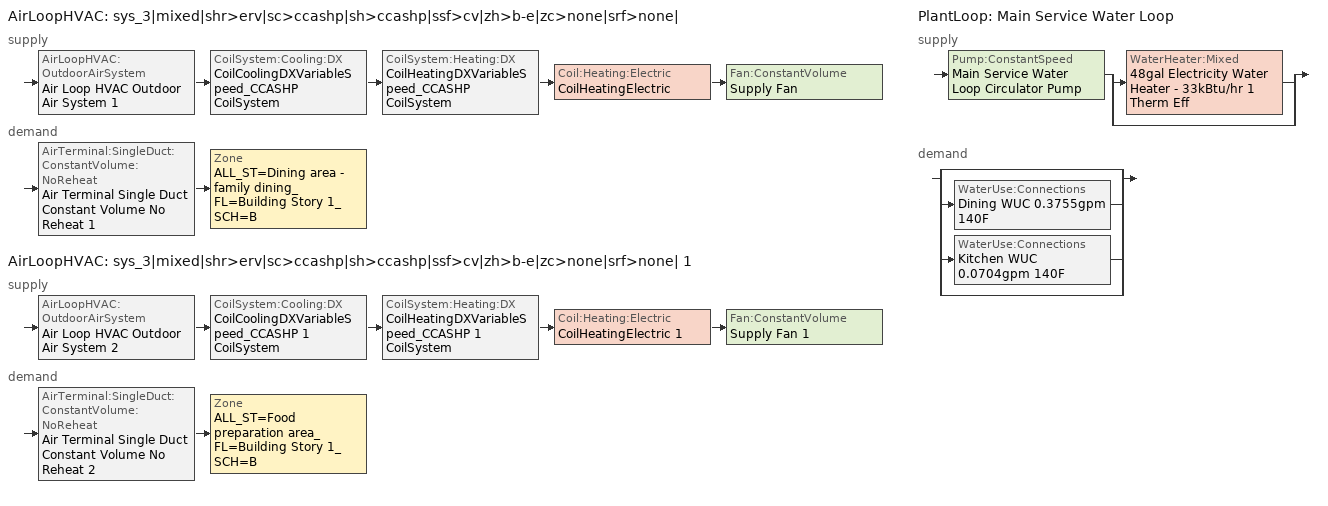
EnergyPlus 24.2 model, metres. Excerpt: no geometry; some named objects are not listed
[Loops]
AirLoopHVAC 'sys_3|mixed|shr>erv|sc>ccashp|sh>ccashp|ssf>cv|zh>b-e|zc>none|srf>none|'
 supply: AirLoopHVAC:OutdoorAirSystem 'Air Loop HVAC Outdoor Air System 1' > CoilSystem:Cooling:DX 'CoilCoolingDXVariableSpeed_CCASHP CoilSystem' > CoilSystem:Heating:DX 'CoilHeatingDXVariableSpeed_CCASHP CoilSystem' > Coil:Heating:Electric 'CoilHeatingElectric' > Fan:ConstantVolume 'Supply Fan'
 demand: AirTerminal:SingleDuct:ConstantVolume:NoReheat 'Air Terminal Single Duct Constant Volume No Reheat 1' > Zone 'ALL_ST=Dining area - family dining_FL=Building Story 1_SCH=B'
AirLoopHVAC 'sys_3|mixed|shr>erv|sc>ccashp|sh>ccashp|ssf>cv|zh>b-e|zc>none|srf>none| 1'
 supply: AirLoopHVAC:OutdoorAirSystem 'Air Loop HVAC Outdoor Air System 2' > CoilSystem:Cooling:DX 'CoilCoolingDXVariableSpeed_CCASHP 1 CoilSystem' > CoilSystem:Heating:DX 'CoilHeatingDXVariableSpeed_CCASHP 1 CoilSystem' > Coil:Heating:Electric 'CoilHeatingElectric 1' > Fan:ConstantVolume 'Supply Fan 1'
 demand: AirTerminal:SingleDuct:ConstantVolume:NoReheat 'Air Terminal Single Duct Constant Volume No Reheat 2' > Zone 'ALL_ST=Food preparation area_FL=Building Story 1_SCH=B'
PlantLoop 'Main Service Water Loop'
 supply: Pump:ConstantSpeed 'Main Service Water Loop Circulator Pump' > split
  | WaterHeater:Mixed '48gal Electricity Water Heater - 33kBtu/hr 1 Therm Eff'
  | bypass
 demand: split
  | bypass
  | WaterUse:Connections 'Dining WUC 0.3755gpm 140F'
  | WaterUse:Connections 'Kitchen WUC 0.0704gpm 140F'
  | bypass
[ZoneControl:Thermostat] Temperature Difference Between Cutout And Setpoint {deltaC}=0
Name | Zone or ZoneList | Control Type Schedule | Control 1
ALL_ST=Dining area - family dining_FL=Building Story 1_SCH=B Thermostat | ALL_ST=Dining area - family dining_FL=Building Story 1_SCH=B | ALL_ST=Dining area - family dining_FL=Building Story 1_SCH=B Thermostat Schedule | Space Function Dining area - family dining Thermostat 3
ALL_ST=Food preparation area_FL=Building Story 1_SCH=B Thermostat | ALL_ST=Food preparation area_FL=Building Story 1_SCH=B | ALL_ST=Food preparation area_FL=Building Story 1_SCH=B Thermostat Schedule | Space Function Food preparation area Thermostat 3
[ThermostatSetpoint:DualSetpoint] Heating Setpoint Temperature Schedule=NECB-B-Thermostat Setpoint-Heating; Cooling Setpoint Temperature Schedule=NECB-B-Thermostat Setpoint-Cooling
Space Function Dining area - family dining Thermostat 3; Space Function Food preparation area Thermostat 3
[AirTerminal:SingleDuct:ConstantVolume:NoReheat] Availability Schedule=Always On Discrete; Maximum Air Flow Rate {m3/s}=AutoSize
Air Terminal Single Duct Constant Volume No Reheat 1; Air Terminal Single Duct Constant Volume No Reheat 2
[ZoneHVAC:Baseboard:Convective:Electric] Availability Schedule=Always On Discrete; Heating Design Capacity {W}=Autosize; Efficiency=1
ZoneHVACBaseboardConvectiveElectric; ZoneHVACBaseboardConvectiveElectric 1
[Zone equipment]
ALL_ST=Dining area - family dining_FL=Building Story 1_SCH=B: Air Terminal Single Duct Constant Volume No Reheat 1, ZoneHVACBaseboardConvectiveElectric
ALL_ST=Food preparation area_FL=Building Story 1_SCH=B: Air Terminal Single Duct Constant Volume No Reheat 2, ZoneHVACBaseboardConvectiveElectric 1
[Sizing:Zone] Zone Cooling Design Supply Air Temperature Input Method=TemperatureDifference; Zone Cooling Design Supply Air Temperature {C}=13; Zone Cooling Design Supply Air Temperature Difference {deltaC}=11; Zone Heating Design Supply Air Temperature Input Method=TemperatureDifference; Zone Heating Design Supply Air Temperature {C}=43; Zone Heating Design Supply Air Temperature Difference {deltaC}=21; Zone Cooling Design Supply Air Humidity Ratio {kgWater/kgDryAir}=0.0085; Zone Heating Design Supply Air Humidity Ratio {kgWater/kgDryAir}=0.008; Zone Heating Sizing Factor=1.3; Zone Cooling Sizing Factor=1.1; Cooling Design Air Flow Method=DesignDay; Cooling Design Air Flow Rate {m3/s}=0; Cooling Minimum Air Flow per Zone Floor Area {m3/s-m2}=0.000762; Cooling Minimum Air Flow {m3/s}=0; Cooling Minimum Air Flow Fraction=0; Heating Design Air Flow Method=DesignDay; Heating Design Air Flow Rate {m3/s}=0; Heating Maximum Air Flow per Zone Floor Area {m3/s-m2}=0.002032; Heating Maximum Air Flow {m3/s}=0.141576; Heating Maximum Air Flow Fraction=0.3; Account for Dedicated Outdoor Air System=No; Zone Load Sizing Method=Sensible Load Only No Latent Load; Zone Latent Cooling Design Supply Air Humidity Ratio Input Method=HumidityRatioDifference; Zone Cooling Design Supply Air Humidity Ratio Difference {kgWater/kgDryAir}=0.005; Zone Latent Heating Design Supply Air Humidity Ratio Input Method=HumidityRatioDifference; Zone Humidification Design Supply Air Humidity Ratio Difference {kgWater/kgDryAir}=0.005; Type of Space Sum to Use=Coincident
Name | Design Specification Outdoor Air Object
ALL_ST=Dining area - family dining_FL=Building Story 1_SCH=B | ALL_ST=Dining area - family dining_FL=Building Story 1_SCH=B DSOA Space List
ALL_ST=Food preparation area_FL=Building Story 1_SCH=B | ALL_ST=Food preparation area_FL=Building Story 1_SCH=B DSOA Space List
[Controller:MechanicalVentilation] Demand Controlled Ventilation=No; System Outdoor Air Method=ZoneSum
Name | Availability Schedule | Zone or ZoneList Name 1 | Design Specification Outdoor Air Object Name 1
Controller Mechanical Ventilation 1 | sys_3|mixed|shr>none|sc>ccashp|sh>ccashp|ssf>cv|zh>b-e|zc>none|srf>none| Occ Sch | ALL_ST=Dining area - family dining_FL=Building Story 1_SCH=B | Space Function Dining area - family dining Ventilation
Controller Mechanical Ventilation 2 | sys_3|mixed|shr>none|sc>ccashp|sh>ccashp|ssf>cv|zh>b-e|zc>none|srf>none| 1 Occ Sch | ALL_ST=Food preparation area_FL=Building Story 1_SCH=B | Space Function Food preparation area Ventilation
[DesignSpecification:OutdoorAir] Outdoor Air Method=Sum; Outdoor Air Flow per Zone {m3/s}=0; Outdoor Air Flow Air Changes per Hour {1/hr}=0
Name | Outdoor Air Flow per Person {m3/s-person} | Outdoor Air Flow per Zone Floor Area {m3/s-m2}
Space Function Dining area - family dining Ventilation | 0.0266603 | 0.0009144
Space Function Food preparation area Ventilation | 0.0152345 | 0.0006096
[DesignSpecification:OutdoorAir:SpaceList]
Name | Space Name 1 | Space Design Specification Outdoor Air Object Name 1
ALL_ST=Dining area - family dining_FL=Building Story 1_SCH=B DSOA Space List | Dining | Space Function Dining area - family dining Ventilation
ALL_ST=Food preparation area_FL=Building Story 1_SCH=B DSOA Space List | Kitchen | Space Function Food preparation area Ventilation
[AirLoopHVAC] Design Supply Air Flow Rate {m3/s}=AutoSize; Design Return Air Flow Fraction of Supply Air Flow=1
sys_3|mixed|shr>erv|sc>ccashp|sh>ccashp|ssf>cv|zh>b-e|zc>none|srf>none|; sys_3|mixed|shr>erv|sc>ccashp|sh>ccashp|ssf>cv|zh>b-e|zc>none|srf>none| 1
[Sizing:System] Type of Load to Size On=Sensible; Design Outdoor Air Flow Rate {m3/s}=Autosize; Central Heating Maximum System Air Flow Ratio=1; Preheat Design Temperature {C}=7; Preheat Design Humidity Ratio {kgWater/kgDryAir}=0.008; Precool Design Temperature {C}=13; Precool Design Humidity Ratio {kgWater/kgDryAir}=0.008; Central Cooling Design Supply Air Temperature {C}=13; Central Heating Design Supply Air Temperature {C}=43; Type of Zone Sum to Use=NonCoincident; 100% Outdoor Air in Cooling=No; 100% Outdoor Air in Heating=No; Central Cooling Design Supply Air Humidity Ratio {kgWater/kgDryAir}=0.0085; Central Heating Design Supply Air Humidity Ratio {kgWater/kgDryAir}=0.008; Cooling Supply Air Flow Rate Method=DesignDay; Cooling Supply Air Flow Rate {m3/s}=0; Cooling Supply Air Flow Rate Per Floor Area {m3/s-m2}=0.00996765; Cooling Fraction of Autosized Cooling Supply Air Flow Rate=1; Cooling Supply Air Flow Rate Per Unit Cooling Capacity {m3/s-W}=3.94755e-05; Heating Supply Air Flow Rate Method=DesignDay; Heating Supply Air Flow Rate {m3/s}=0; Heating Supply Air Flow Rate Per Floor Area {m3/s-m2}=0.00996765; Heating Fraction of Autosized Heating Supply Air Flow Rate=1; Heating Fraction of Autosized Cooling Supply Air Flow Rate=1; Heating Supply Air Flow Rate Per Unit Heating Capacity {m3/s-W}=3.15882e-05; System Outdoor Air Method=ZoneSum; Zone Maximum Outdoor Air Fraction=1; Cooling Design Capacity Method=CoolingDesignCapacity; Cooling Design Capacity {W}=Autosize; Cooling Design Capacity Per Floor Area {W/m2}=234.7; Fraction of Autosized Cooling Design Capacity=1; Heating Design Capacity Method=HeatingDesignCapacity; Heating Design Capacity {W}=Autosize; Heating Design Capacity Per Floor Area {W/m2}=157; Fraction of Autosized Heating Design Capacity=1; Central Cooling Capacity Control Method=OnOff; Occupant Diversity=Autosize
sys_3|mixed|shr>erv|sc>ccashp|sh>ccashp|ssf>cv|zh>b-e|zc>none|srf>none|; sys_3|mixed|shr>erv|sc>ccashp|sh>ccashp|ssf>cv|zh>b-e|zc>none|srf>none| 1
[Controller:OutdoorAir] Minimum Outdoor Air Flow Rate {m3/s}=Autosize; Maximum Outdoor Air Flow Rate {m3/s}=Autosize; Economizer Control Action Type=ModulateFlow; Lockout Type=NoLockout; Minimum Limit Type=FixedMinimum; High Humidity Control=No; High Humidity Outdoor Air Flow Ratio=1; Control High Indoor Humidity Based on Outdoor Humidity Ratio=Yes; Heat Recovery Bypass Control Type=BypassWhenOAFlowGreaterThanMinimum; Economizer Operation Staging=InterlockedWithMechanicalCooling
Name | Economizer Control Type | Minimum Outdoor Air Schedule | Mechanical Ventilation Controller | Economizer Maximum Limit Dry-Bulb Temperature {C} | Economizer Maximum Limit Enthalpy {J/kg} | Economizer Minimum Limit Dry-Bulb Temperature {C}
Controller Outdoor Air 1 | DifferentialEnthalpy | sys_3|mixed|shr>none|sc>ccashp|sh>ccashp|ssf>cv|zh>b-e|zc>none|srf>none| Occ Sch | Controller Mechanical Ventilation 1
Controller Outdoor Air 2 | NoEconomizer | sys_3|mixed|shr>none|sc>ccashp|sh>ccashp|ssf>cv|zh>b-e|zc>none|srf>none| 1 Occ Sch | Controller Mechanical Ventilation 2 | 28 | 64000 | -100
[HeatExchanger:AirToAir:SensibleAndLatent] Availability Schedule=Always On Discrete; Nominal Supply Air Flow Rate {m3/s}=Autosize; Sensible Effectiveness at 100% Heating Air Flow=0.5; Latent Effectiveness at 100% Heating Air Flow=0.5; Sensible Effectiveness at 100% Cooling Air Flow=0.5; Latent Effectiveness at 100% Cooling Air Flow=0.5; Supply Air Outlet Temperature Control=Yes; Heat Exchanger Type=Rotary; Frost Control Type=ExhaustOnly; Threshold Temperature {C}=-23.3; Initial Defrost Time Fraction=0.167; Rate of Defrost Time Fraction Increase {1/K}=1.44; Economizer Lockout=Yes
Name | Nominal Electric Power {W} | Sensible Effectiveness of Heating Air Flow Curve | Latent Effectiveness of Heating Air Flow Curve | Sensible Effectiveness of Cooling Air Flow Curve | Latent Effectiveness of Cooling Air Flow Curve
sys_3|mixed|shr>none|sc>ccashp|sh>ccashp|ssf>cv|zh>b-e|zc>none|srf>none| ERV | 1005.26 | sys_3|mixed|shr>none|sc>ccashp|sh>ccashp|ssf>cv|zh>b-e|zc>none|srf>none| ERV_SensHeatEff 1 | sys_3|mixed|shr>none|sc>ccashp|sh>ccashp|ssf>cv|zh>b-e|zc>none|srf>none| ERV_LatHeatEff 1 | sys_3|mixed|shr>none|sc>ccashp|sh>ccashp|ssf>cv|zh>b-e|zc>none|srf>none| ERV_SensCoolEff 1 | sys_3|mixed|shr>none|sc>ccashp|sh>ccashp|ssf>cv|zh>b-e|zc>none|srf>none| ERV_LatCoolEff 1
sys_3|mixed|shr>none|sc>ccashp|sh>ccashp|ssf>cv|zh>b-e|zc>none|srf>none| 1 ERV | 187.192 | sys_3|mixed|shr>none|sc>ccashp|sh>ccashp|ssf>cv|zh>b-e|zc>none|srf>none| 1 ERV_SensHeatEff 1 | sys_3|mixed|shr>none|sc>ccashp|sh>ccashp|ssf>cv|zh>b-e|zc>none|srf>none| 1 ERV_LatHeatEff 1 | sys_3|mixed|shr>none|sc>ccashp|sh>ccashp|ssf>cv|zh>b-e|zc>none|srf>none| 1 ERV_SensCoolEff 1 | sys_3|mixed|shr>none|sc>ccashp|sh>ccashp|ssf>cv|zh>b-e|zc>none|srf>none| 1 ERV_LatCoolEff 1
[SetpointManager:OutdoorAirPretreat] Control Variable=Temperature; Minimum Setpoint Temperature {C}=-99; Maximum Setpoint Temperature {C}=99; Minimum Setpoint Humidity Ratio {kgWater/kgDryAir}=1e-05; Maximum Setpoint Humidity Ratio {kgWater/kgDryAir}=1
Name | Setpoint Node or NodeList
Setpoint Manager Outdoor Air Pretreat 1 | sys_3|mixed|shr>none|sc>ccashp|sh>ccashp|ssf>cv|zh>b-e|zc>none|srf>none| ERV Primary Outlet Air Node
Setpoint Manager Outdoor Air Pretreat 2 | sys_3|mixed|shr>none|sc>ccashp|sh>ccashp|ssf>cv|zh>b-e|zc>none|srf>none| 1 ERV Primary Outlet Air Node
[SetpointManager:MixedAir] Control Variable=Temperature
Name | Setpoint Node or NodeList
sys_3|mixed|shr>erv|sc>ccashp|sh>ccashp|ssf>cv|zh>b-e|zc>none|srf>none| Mixed Air Node OS Default SPM | sys_3|mixed|shr>erv|sc>ccashp|sh>ccashp|ssf>cv|zh>b-e|zc>none|srf>none| Mixed Air Node
CoilCoolingDXVariableSpeed_CCASHP Outlet Air Node OS Default SPM | CoilCoolingDXVariableSpeed_CCASHP Outlet Air Node
CoilHeatingDXVariableSpeed_CCASHP Outlet Air Node OS Default SPM | CoilHeatingDXVariableSpeed_CCASHP Outlet Air Node
CoilHeatingElectric Outlet Air Node OS Default SPM | CoilHeatingElectric Outlet Air Node
sys_3|mixed|shr>erv|sc>ccashp|sh>ccashp|ssf>cv|zh>b-e|zc>none|srf>none| 1 Mixed Air Node OS Default SPM | sys_3|mixed|shr>erv|sc>ccashp|sh>ccashp|ssf>cv|zh>b-e|zc>none|srf>none| 1 Mixed Air Node
CoilCoolingDXVariableSpeed_CCASHP 1 Outlet Air Node OS Default SPM | CoilCoolingDXVariableSpeed_CCASHP 1 Outlet Air Node
CoilHeatingDXVariableSpeed_CCASHP 1 Outlet Air Node OS Default SPM | CoilHeatingDXVariableSpeed_CCASHP 1 Outlet Air Node
CoilHeatingElectric 1 Outlet Air Node OS Default SPM | CoilHeatingElectric 1 Outlet Air Node
[CoilSystem:Cooling:DX]
Name | Cooling Coil
CoilCoolingDXVariableSpeed_CCASHP CoilSystem | CoilCoolingDXVariableSpeed_CCASHP
CoilCoolingDXVariableSpeed_CCASHP 1 CoilSystem | CoilCoolingDXVariableSpeed_CCASHP 1
[Coil:Cooling:DX:VariableSpeed] Number of Speeds=1; Nominal Speed Level=1; Rated Air Flow Rate At Selected Nominal Speed Level {m3/s}=AutoSize; Nominal Time for Condensate to Begin Leaving the Coil {s}=0; Initial Moisture Evaporation Rate Divided by Steady-State AC Latent Capacity=0; Maximum Cycling Rate {cycles/hr}=2.5; Latent Capacity Time Constant {s}=60; Fan Delay Time {s}=60; Energy Part Load Fraction Curve=Mitsubishi Hyper Heating VRF Outdoor Unit CPLFFPLR curve; Condenser Type=AirCooled; Evaporative Condenser Pump Rated Power Consumption {W}=0; Crankcase Heater Capacity {W}=1e-06; Maximum Outdoor Dry-Bulb Temperature for Crankcase Heater Operation {C}=10; Minimum Outdoor Dry-Bulb Temperature for Compressor Operation {C}=-25; Basin Heater Capacity {W/K}=0; Basin Heater Setpoint Temperature {C}=2; Speed Reference Unit Gross Rated Total Cooling Capacity 1 {W}=8914.19; Speed Reference Unit Gross Rated Sensible Heat Ratio 1=0.79; Speed Reference Unit Rated Air Flow Rate 1 {m3/s}=0.944; Speed Rated Evaporator Fan Power Per Volume Flow Rate 2017 1 {W/(m3/s)}=773.3; Speed Rated Evaporator Fan Power Per Volume Flow Rate 2023 1 {W/(m3/s)}=934.4; Speed Total Cooling Capacity Function of Temperature Curve Name 1=Mitsubishi Hyper Heating VRF Outdoor Unit CCAPFT curve; Speed Total Cooling Capacity Function of Air Flow Fraction Curve Name 1=Mitsubishi Hyper Heating VRF Outdoor Unit CCAPFFF curve; Speed Energy Input Ratio Function of Temperature Curve Name 1=Mitsubishi Hyper Heating VRF Outdoor Unit CEIRFT curve; Speed Energy Input Ratio Function of Air Flow Fraction Curve Name 1=Mitsubishi Hyper Heating VRF Outdoor Unit CEIRFFF curve
Name | Gross Rated Total Cooling Capacity At Selected Nominal Speed Level {W} | Speed Reference Unit Gross Rated Cooling COP 1 {W/W}
CoilCoolingDXVariableSpeed_CCASHP | 57070.7 | 3.76
CoilCoolingDXVariableSpeed_CCASHP 1 | 15835.1 | 4.12
[CoilSystem:Heating:DX]
Name | Heating Coil
CoilHeatingDXVariableSpeed_CCASHP CoilSystem | CoilHeatingDXVariableSpeed_CCASHP
CoilHeatingDXVariableSpeed_CCASHP 1 CoilSystem | CoilHeatingDXVariableSpeed_CCASHP 1
[Coil:Heating:DX:VariableSpeed] Number of Speeds=1; Nominal Speed Level=1; Rated Air Flow Rate At Selected Nominal Speed Level {m3/s}=AutoSize; Energy Part Load Fraction Curve=Mitsubishi Hyper Heating VRF Outdoor Unit HPLFFPLR curve; Defrost Energy Input Ratio Function of Temperature Curve=Mitsubishi Hyper Heating VRF Outdoor Unit Defrost HEIRFT curve; Minimum Outdoor Dry-Bulb Temperature for Compressor Operation {C}=-25; Maximum Outdoor Dry-Bulb Temperature for Defrost Operation {C}=5; Crankcase Heater Capacity {W}=1e-06; Maximum Outdoor Dry-Bulb Temperature for Crankcase Heater Operation {C}=10; Defrost Strategy=ReverseCycle; Defrost Control=OnDemand; Defrost Time Period Fraction=0.166667; Resistive Defrost Heater Capacity {W}=AutoSize; Speed Reference Unit Gross Rated Heating Capacity 1 {W}=9124.85; Speed Reference Unit Rated Air Flow Rate 1 {m3/s}=0.653; Speed Rated Supply Air Fan Power Per Volume Flow Rate 2017 1 {W/(m3/s)}=773.3; Speed Rated Supply Air Fan Power Per Volume Flow Rate 2023 1 {W/(m3/s)}=934.4; Speed Heating Capacity Function of Temperature Curve Name 1=Mitsubishi Hyper Heating VRF Outdoor Unit HCAPFT curve; Speed Total  Heating Capacity Function of Air Flow Fraction Curve Name 1=Mitsubishi Hyper Heating VRF Outdoor Unit HCAPFFF curve; Speed Energy Input Ratio Function of Temperature Curve Name 1=Mitsubishi Hyper Heating VRF Outdoor Unit HEIRFT curve; Speed Energy Input Ratio Function of Air Flow Fraction Curve Name 1=Mitsubishi Hyper Heating VRF Outdoor Unit HEIRFFF curve
Name | Rated Heating Capacity At Selected Nominal Speed Level {W} | Speed Reference Unit Gross Rated Heating COP 1 {W/W}
CoilHeatingDXVariableSpeed_CCASHP | 57070.7 | 4.58145
CoilHeatingDXVariableSpeed_CCASHP 1 | 15835.1 | 4.94338
[Coil:Heating:Electric] Availability Schedule=Always On Discrete; Efficiency=1; Nominal Capacity {W}=Autosize
CoilHeatingElectric; CoilHeatingElectric 1
[Fan:ConstantVolume] Fan Total Efficiency=0.39975; Pressure Rise {Pa}=640; Maximum Flow Rate {m3/s}=AutoSize; Motor Efficiency=0.615; Motor In Airstream Fraction=1
Name | Availability Schedule
Supply Fan | sys_3|mixed|shr>none|sc>ccashp|sh>ccashp|ssf>cv|zh>b-e|zc>none|srf>none| Occ Sch
Supply Fan 1 | sys_3|mixed|shr>none|sc>ccashp|sh>ccashp|ssf>cv|zh>b-e|zc>none|srf>none| 1 Occ Sch
[SetpointManager:SingleZone:Reheat] Control Variable=Temperature; Minimum Supply Air Temperature {C}=13; Maximum Supply Air Temperature {C}=43
Name | Control Zone | Setpoint Node or NodeList
Setpoint Manager Single Zone Reheat 1 | ALL_ST=Dining area - family dining_FL=Building Story 1_SCH=B | sys_3|mixed|shr>erv|sc>ccashp|sh>ccashp|ssf>cv|zh>b-e|zc>none|srf>none| Supply Outlet Node
Setpoint Manager Single Zone Reheat 2 | ALL_ST=Food preparation area_FL=Building Story 1_SCH=B | sys_3|mixed|shr>erv|sc>ccashp|sh>ccashp|ssf>cv|zh>b-e|zc>none|srf>none| 1 Supply Outlet Node
[PlantLoop]
Main Service Water Loop: Fluid Type=Water; Plant Equipment Operation Scheme=Main Service Water Loop Operation Schemes; Maximum Loop Temperature {C}=60; Minimum Loop Temperature {C}=51.6667; Maximum Loop Flow Rate {m3/s}=Autosize; Minimum Loop Flow Rate {m3/s}=0; Plant Loop Volume {m3}=Autocalculate; Load Distribution Scheme=Optimal; Plant Loop Demand Calculation Scheme=SingleSetpoint; Common Pipe Simulation=None
[Sizing:Plant]
Main Service Water Loop: Loop Type=Heating; Design Loop Exit Temperature {C}=60; Loop Design Temperature Difference {deltaC}=5; Sizing Option=NonCoincident; Zone Timesteps in Averaging Window=1; Coincident Sizing Factor Mode=None
[Pump:ConstantSpeed]
Main Service Water Loop Circulator Pump: Design Flow Rate {m3/s}=Autosize; Design Pump Head {Pa}=287937; Design Power Consumption {W}=Autosize; Motor Efficiency=0.7; Fraction of Motor Inefficiencies to Fluid Stream=0; Pump Control Type=Intermittent; Design Power Sizing Method=PowerPerFlowPerPressure; Design Electric Power per Unit Flow Rate {W/(m3/s)}=348701.1; Design Shaft Power per Unit Flow Rate per Unit Head {W-s/m3-Pa}=1.28205
[WaterHeater:Mixed]
48gal Electricity Water Heater - 33kBtu/hr 1 Therm Eff: Tank Volume {m3}=0.18232; Setpoint Temperature Schedule=Service Water Loop Temp - 140F; Deadband Temperature Difference {deltaC}=2; Maximum Temperature Limit {C}=60; Heater Control Type=Cycle; Heater Maximum Capacity {W}=9526.21; Heater Ignition Minimum Flow Rate {m3/s}=0; Heater Ignition Delay {s}=0; Heater Fuel Type=Electricity; Heater Thermal Efficiency=1; Off Cycle Parasitic Fuel Consumption Rate {W}=31.1488; Off Cycle Parasitic Fuel Type=Electricity; Off Cycle Parasitic Heat Fraction to Tank=0.8; On Cycle Parasitic Fuel Consumption Rate {W}=31.1488; On Cycle Parasitic Fuel Type=Electricity; On Cycle Parasitic Heat Fraction to Tank=0; Ambient Temperature Indicator=Schedule; Ambient Temperature Schedule=Water Heater Ambient Temp Schedule 71.6F; Off Cycle Loss Coefficient to Ambient Temperature {W/K}=1.96622; Off Cycle Loss Fraction to Zone=1; On Cycle Loss Coefficient to Ambient Temperature {W/K}=1.96622; On Cycle Loss Fraction to Zone=1; Use Side Effectiveness=1; Source Side Effectiveness=1; Use Side Design Flow Rate {m3/s}=Autosize; Source Side Design Flow Rate {m3/s}=Autosize; Indirect Water Heating Recovery Time {hr}=1.5; Source Side Flow Control Mode=IndirectHeatPrimarySetpoint
[WaterHeater:Sizing]
48gal Electricity Water Heater - 33kBtu/hr 1 Therm Eff: Design Mode=PeakDraw; Time Storage Can Meet Peak Draw {hr}=0.538503; Time for Tank Recovery {hr}=1; Nominal Tank Volume for Autosizing Plant Connections {m3}=1
[SetpointManager:Scheduled]
Service hot water setpoint manager: Control Variable=Temperature; Schedule=Service Water Loop Temp - 140F; Setpoint Node or NodeList=Main Service Water Loop Supply Outlet Node
[WaterUse:Connections] Drain Water Heat Exchanger Type=None; Drain Water Heat Exchanger Destination=Plant
Name | Water Use Equipment Name 1
Dining WUC 0.3755gpm 140F | Dining Service Water Use 0.3755gpm 140F
Kitchen WUC 0.0704gpm 140F | Kitchen Service Water Use 0.0704gpm 140F
[WaterUse:Equipment] Flow Rate Fraction Schedule=NECB-B-Service Water Heating; Target Temperature Schedule=Mixed Water At Faucet Temp - 140F; Sensible Fraction Schedule=Fraction Sensible - 0.2; Latent Fraction Schedule=Fraction Latent - 0.05
Name | Peak Flow Rate {m3/s} | Zone
Dining Service Water Use 0.3755gpm 140F | 2.36933e-05 | ALL_ST=Dining area - family dining_FL=Building Story 1_SCH=B
Kitchen Service Water Use 0.0704gpm 140F | 4.44248e-06 | ALL_ST=Food preparation area_FL=Building Story 1_SCH=B
[PlantEquipmentOperationSchemes]
Main Service Water Loop Operation Schemes: Control Scheme Object Type 1=PlantEquipmentOperation:HeatingLoad; Control Scheme Name 1=Main Service Water Loop Heating Operation Scheme; Control Scheme Schedule Name 1=Always On Discrete
[PlantEquipmentOperation:HeatingLoad]
Main Service Water Loop Heating Operation Scheme: Load Range Lower Limit 1 {W}=0; Load Range Upper Limit 1 {W}=1000000000; Range Equipment List Name 1=Main Service Water Loop Heating Equipment List
[PlantEquipmentList]
Main Service Water Loop Heating Equipment List: WaterHeater:Mixed, 48gal Electricity Water Heater - 33kBtu/hr 1 Therm Eff
[Schedule:Day:Interval]
NECB-B-Thermostat Setpoint-Heating Sun|Hol Day: No, 01:00, 18, 02:00, 22, 09:00, 18, 10:00, 20, 23:00, 22, 24:00, 18
NECB-B-Thermostat Setpoint-Heating Default|Wkdy Day; NECB-B-Thermostat Setpoint-Heating Sat Day; NECB-B-Thermostat Setpoint-Heating Default: No, 02:00, 22, 08:00, 18, 09:00, 20, 24:00, 22
NECB-B-Thermostat Setpoint-Cooling Sun|Hol Day: No, 09:00, 35, 23:00, 24, 24:00, 35
NECB-B-Thermostat Setpoint-Cooling Default|Wkdy Day; NECB-B-Thermostat Setpoint-Cooling Sat Day; NECB-B-Thermostat Setpoint-Cooling Default: No, 01:00, 24, 08:00, 35, 24:00, 24
Schedule Day 6; Schedule Day 8: No, 01:00, 0, 02:00, 1, 11:00, 0, 23:00, 1, 24:00, 0
sys_3|mixed|shr>none|sc>ccashp|sh>ccashp|ssf>cv|zh>b-e|zc>none|srf>none| Occ Sch Default; sys_3|mixed|shr>none|sc>ccashp|sh>ccashp|ssf>cv|zh>b-e|zc>none|srf>none| 1 Occ Sch Default: No, 01:00, 1, 10:00, 0, 24:00, 1
Schedule Day 5; Schedule Day 7: No, 02:00, 1, 10:00, 0, 24:00, 1
sys_3|mixed|shr>none|sc>ccashp|sh>ccashp|ssf>cv|zh>b-e|zc>none|srf>none| Occ Sch Summer Design Day; sys_3|mixed|shr>none|sc>ccashp|sh>ccashp|ssf>cv|zh>b-e|zc>none|srf>none| Occ Sch Winter Design Day; sys_3|mixed|shr>none|sc>ccashp|sh>ccashp|ssf>cv|zh>b-e|zc>none|srf>none| 1 Occ Sch Summer Design Day; sys_3|mixed|shr>none|sc>ccashp|sh>ccashp|ssf>cv|zh>b-e|zc>none|srf>none| 1 Occ Sch Winter Design Day: No, 24:00, 1
Fraction Latent - 0.05 Default: No, 24:00, 0.05
Fraction Sensible - 0.2 Default: No, 24:00, 0.2
Mixed Water At Faucet Temp - 140F Default; Service Water Loop Temp - 140F Default: No, 24:00, 60
NECB-B-Service Water Heating Default; NECB-B-Service Water Heating Default|Wkdy Day: No, 01:00, 0.6, 02:00, 0.5, 09:00, 0.05, 11:00, 0.7, 12:00, 0.4, 13:00, 0.5, 15:00, 0.6, 16:00, 0.4, 18:00, 0.3, 19:00, 0.4, 20:00, 0.5, 22:00, 0.8, 24:00, 0.9
NECB-B-Service Water Heating Sat Day: No, 01:00, 0.7, 02:00, 0.6, 09:00, 0.05, 11:00, 0.7, 12:00, 0.4, 13:00, 0.5, 15:00, 0.6, 16:00, 0.4, 18:00, 0.3, 19:00, 0.4, 20:00, 0.5, 22:00, 0.8, 24:00, 0.9
NECB-B-Service Water Heating Sun|Hol Day: No, 01:00, 0.5, 02:00, 0.6, 09:00, 0.05, 11:00, 0.7, 12:00, 0.4, 13:00, 0.5, 15:00, 0.6, 16:00, 0.4, 18:00, 0.3, 19:00, 0.4, 20:00, 0.5, 22:00, 0.8, 24:00, 0.5
Water Heater Ambient Temp Schedule 71.6F Default: No, 24:00, 22
[Schedule:Week:Daily]
NECB-B-Thermostat Setpoint-Heating Week Rule - Jan1-Dec31: NECB-B-Thermostat Setpoint-Heating Sun|Hol Day, NECB-B-Thermostat Setpoint-Heating Default|Wkdy Day, NECB-B-Thermostat Setpoint-Heating Default|Wkdy Day, NECB-B-Thermostat Setpoint-Heating Default|Wkdy Day, NECB-B-Thermostat Setpoint-Heating Default|Wkdy Day, NECB-B-Thermostat Setpoint-Heating Default|Wkdy Day, NECB-B-Thermostat Setpoint-Heating Sat Day, NECB-B-Thermostat Setpoint-Heating Default, NECB-B-Thermostat Setpoint-Heating Default, NECB-B-Thermostat Setpoint-Heating Default, NECB-B-Thermostat Setpoint-Heating Default, NECB-B-Thermostat Setpoint-Heating Default
NECB-B-Thermostat Setpoint-Cooling Week Rule - Jan1-Dec31: NECB-B-Thermostat Setpoint-Cooling Sun|Hol Day, NECB-B-Thermostat Setpoint-Cooling Default|Wkdy Day, NECB-B-Thermostat Setpoint-Cooling Default|Wkdy Day, NECB-B-Thermostat Setpoint-Cooling Default|Wkdy Day, NECB-B-Thermostat Setpoint-Cooling Default|Wkdy Day, NECB-B-Thermostat Setpoint-Cooling Default|Wkdy Day, NECB-B-Thermostat Setpoint-Cooling Sat Day, NECB-B-Thermostat Setpoint-Cooling Default, NECB-B-Thermostat Setpoint-Cooling Default, NECB-B-Thermostat Setpoint-Cooling Default, NECB-B-Thermostat Setpoint-Cooling Default, NECB-B-Thermostat Setpoint-Cooling Default
sys_3|mixed|shr>none|sc>ccashp|sh>ccashp|ssf>cv|zh>b-e|zc>none|srf>none| Occ Sch Week Rule - Jan1-Dec31: Schedule Day 6, sys_3|mixed|shr>none|sc>ccashp|sh>ccashp|ssf>cv|zh>b-e|zc>none|srf>none| Occ Sch Default, sys_3|mixed|shr>none|sc>ccashp|sh>ccashp|ssf>cv|zh>b-e|zc>none|srf>none| Occ Sch Default, sys_3|mixed|shr>none|sc>ccashp|sh>ccashp|ssf>cv|zh>b-e|zc>none|srf>none| Occ Sch Default, sys_3|mixed|shr>none|sc>ccashp|sh>ccashp|ssf>cv|zh>b-e|zc>none|srf>none| Occ Sch Default, sys_3|mixed|shr>none|sc>ccashp|sh>ccashp|ssf>cv|zh>b-e|zc>none|srf>none| Occ Sch Default, Schedule Day 5, sys_3|mixed|shr>none|sc>ccashp|sh>ccashp|ssf>cv|zh>b-e|zc>none|srf>none| Occ Sch Default, sys_3|mixed|shr>none|sc>ccashp|sh>ccashp|ssf>cv|zh>b-e|zc>none|srf>none| Occ Sch Summer Design Day, sys_3|mixed|shr>none|sc>ccashp|sh>ccashp|ssf>cv|zh>b-e|zc>none|srf>none| Occ Sch Winter Design Day, sys_3|mixed|shr>none|sc>ccashp|sh>ccashp|ssf>cv|zh>b-e|zc>none|srf>none| Occ Sch Default, sys_3|mixed|shr>none|sc>ccashp|sh>ccashp|ssf>cv|zh>b-e|zc>none|srf>none| Occ Sch Default
sys_3|mixed|shr>none|sc>ccashp|sh>ccashp|ssf>cv|zh>b-e|zc>none|srf>none| 1 Occ Sch Week Rule - Jan1-Dec31: Schedule Day 8, sys_3|mixed|shr>none|sc>ccashp|sh>ccashp|ssf>cv|zh>b-e|zc>none|srf>none| 1 Occ Sch Default, sys_3|mixed|shr>none|sc>ccashp|sh>ccashp|ssf>cv|zh>b-e|zc>none|srf>none| 1 Occ Sch Default, sys_3|mixed|shr>none|sc>ccashp|sh>ccashp|ssf>cv|zh>b-e|zc>none|srf>none| 1 Occ Sch Default, sys_3|mixed|shr>none|sc>ccashp|sh>ccashp|ssf>cv|zh>b-e|zc>none|srf>none| 1 Occ Sch Default, sys_3|mixed|shr>none|sc>ccashp|sh>ccashp|ssf>cv|zh>b-e|zc>none|srf>none| 1 Occ Sch Default, Schedule Day 7, sys_3|mixed|shr>none|sc>ccashp|sh>ccashp|ssf>cv|zh>b-e|zc>none|srf>none| 1 Occ Sch Default, sys_3|mixed|shr>none|sc>ccashp|sh>ccashp|ssf>cv|zh>b-e|zc>none|srf>none| 1 Occ Sch Summer Design Day, sys_3|mixed|shr>none|sc>ccashp|sh>ccashp|ssf>cv|zh>b-e|zc>none|srf>none| 1 Occ Sch Winter Design Day, sys_3|mixed|shr>none|sc>ccashp|sh>ccashp|ssf>cv|zh>b-e|zc>none|srf>none| 1 Occ Sch Default, sys_3|mixed|shr>none|sc>ccashp|sh>ccashp|ssf>cv|zh>b-e|zc>none|srf>none| 1 Occ Sch Default
Fraction Latent - 0.05 Week Rule - Jan1-Dec31: Fraction Latent - 0.05 Default, Fraction Latent - 0.05 Default, Fraction Latent - 0.05 Default, Fraction Latent - 0.05 Default, Fraction Latent - 0.05 Default, Fraction Latent - 0.05 Default, Fraction Latent - 0.05 Default, Fraction Latent - 0.05 Default, Fraction Latent - 0.05 Default, Fraction Latent - 0.05 Default, Fraction Latent - 0.05 Default, Fraction Latent - 0.05 Default
Fraction Sensible - 0.2 Week Rule - Jan1-Dec31: Fraction Sensible - 0.2 Default, Fraction Sensible - 0.2 Default, Fraction Sensible - 0.2 Default, Fraction Sensible - 0.2 Default, Fraction Sensible - 0.2 Default, Fraction Sensible - 0.2 Default, Fraction Sensible - 0.2 Default, Fraction Sensible - 0.2 Default, Fraction Sensible - 0.2 Default, Fraction Sensible - 0.2 Default, Fraction Sensible - 0.2 Default, Fraction Sensible - 0.2 Default
Mixed Water At Faucet Temp - 140F Week Rule - Jan1-Dec31: Mixed Water At Faucet Temp - 140F Default, Mixed Water At Faucet Temp - 140F Default, Mixed Water At Faucet Temp - 140F Default, Mixed Water At Faucet Temp - 140F Default, Mixed Water At Faucet Temp - 140F Default, Mixed Water At Faucet Temp - 140F Default, Mixed Water At Faucet Temp - 140F Default, Mixed Water At Faucet Temp - 140F Default, Mixed Water At Faucet Temp - 140F Default, Mixed Water At Faucet Temp - 140F Default, Mixed Water At Faucet Temp - 140F Default, Mixed Water At Faucet Temp - 140F Default
NECB-B-Service Water Heating Week Rule - Jan1-Dec31: NECB-B-Service Water Heating Sun|Hol Day, NECB-B-Service Water Heating Default|Wkdy Day, NECB-B-Service Water Heating Default|Wkdy Day, NECB-B-Service Water Heating Default|Wkdy Day, NECB-B-Service Water Heating Default|Wkdy Day, NECB-B-Service Water Heating Default|Wkdy Day, NECB-B-Service Water Heating Sat Day, NECB-B-Service Water Heating Default, NECB-B-Service Water Heating Default, NECB-B-Service Water Heating Default, NECB-B-Service Water Heating Default, NECB-B-Service Water Heating Default
Service Water Loop Temp - 140F Week Rule - Jan1-Dec31: Service Water Loop Temp - 140F Default, Service Water Loop Temp - 140F Default, Service Water Loop Temp - 140F Default, Service Water Loop Temp - 140F Default, Service Water Loop Temp - 140F Default, Service Water Loop Temp - 140F Default, Service Water Loop Temp - 140F Default, Service Water Loop Temp - 140F Default, Service Water Loop Temp - 140F Default, Service Water Loop Temp - 140F Default, Service Water Loop Temp - 140F Default, Service Water Loop Temp - 140F Default
Water Heater Ambient Temp Schedule 71.6F Week Rule - Jan1-Dec31: Water Heater Ambient Temp Schedule 71.6F Default, Water Heater Ambient Temp Schedule 71.6F Default, Water Heater Ambient Temp Schedule 71.6F Default, Water Heater Ambient Temp Schedule 71.6F Default, Water Heater Ambient Temp Schedule 71.6F Default, Water Heater Ambient Temp Schedule 71.6F Default, Water Heater Ambient Temp Schedule 71.6F Default, Water Heater Ambient Temp Schedule 71.6F Default, Water Heater Ambient Temp Schedule 71.6F Default, Water Heater Ambient Temp Schedule 71.6F Default, Water Heater Ambient Temp Schedule 71.6F Default, Water Heater Ambient Temp Schedule 71.6F Default
[Schedule:Year]
NECB-B-Thermostat Setpoint-Heating: NECB-B-Thermostat Setpoint-Heating Week Rule - Jan1-Dec31, 1, 1, 12, 31
NECB-B-Thermostat Setpoint-Cooling: NECB-B-Thermostat Setpoint-Cooling Week Rule - Jan1-Dec31, 1, 1, 12, 31
sys_3|mixed|shr>none|sc>ccashp|sh>ccashp|ssf>cv|zh>b-e|zc>none|srf>none| Occ Sch: sys_3|mixed|shr>none|sc>ccashp|sh>ccashp|ssf>cv|zh>b-e|zc>none|srf>none| Occ Sch Week Rule - Jan1-Dec31, 1, 1, 12, 31
sys_3|mixed|shr>none|sc>ccashp|sh>ccashp|ssf>cv|zh>b-e|zc>none|srf>none| 1 Occ Sch: sys_3|mixed|shr>none|sc>ccashp|sh>ccashp|ssf>cv|zh>b-e|zc>none|srf>none| 1 Occ Sch Week Rule - Jan1-Dec31, 1, 1, 12, 31
Fraction Latent - 0.05: Fraction Latent - 0.05 Week Rule - Jan1-Dec31, 1, 1, 12, 31
Fraction Sensible - 0.2: Fraction Sensible - 0.2 Week Rule - Jan1-Dec31, 1, 1, 12, 31
Mixed Water At Faucet Temp - 140F: Mixed Water At Faucet Temp - 140F Week Rule - Jan1-Dec31, 1, 1, 12, 31
NECB-B-Service Water Heating: NECB-B-Service Water Heating Week Rule - Jan1-Dec31, 1, 1, 12, 31
Service Water Loop Temp - 140F: Service Water Loop Temp - 140F Week Rule - Jan1-Dec31, 1, 1, 12, 31
Water Heater Ambient Temp Schedule 71.6F: Water Heater Ambient Temp Schedule 71.6F Week Rule - Jan1-Dec31, 1, 1, 12, 31
[Schedule:Compact]
ALL_ST=Dining area - family dining_FL=Building Story 1_SCH=B Thermostat Schedule; ALL_ST=Food preparation area_FL=Building Story 1_SCH=B Thermostat Schedule: Through: 12/31, For: AllDays, Until: 24:00, 4
[Schedule:Constant]
Always On Discrete: Hourly Value=1
[Table:Lookup]
sys_3|mixed|shr>none|sc>ccashp|sh>ccashp|ssf>cv|zh>b-e|zc>none|srf>none| ERV_SensHeatEff 1: sys_3|mixed|shr>none|sc>ccashp|sh>ccashp|ssf>cv|zh>b-e|zc>none|srf>none| ERV_SensHeatEff 1 Independent Variable List, DivisorOnly, 0.5, 0, 10, Dimensionless, 0.5, 0.5
sys_3|mixed|shr>none|sc>ccashp|sh>ccashp|ssf>cv|zh>b-e|zc>none|srf>none| ERV_LatHeatEff 1: sys_3|mixed|shr>none|sc>ccashp|sh>ccashp|ssf>cv|zh>b-e|zc>none|srf>none| ERV_LatHeatEff 1 Independent Variable List, DivisorOnly, 0.5, 0, 10, Dimensionless, 0.5, 0.5
sys_3|mixed|shr>none|sc>ccashp|sh>ccashp|ssf>cv|zh>b-e|zc>none|srf>none| ERV_SensCoolEff 1: sys_3|mixed|shr>none|sc>ccashp|sh>ccashp|ssf>cv|zh>b-e|zc>none|srf>none| ERV_SensCoolEff 1 Independent Variable List, DivisorOnly, 0.5, 0, 10, Dimensionless, 0.5, 0.5
sys_3|mixed|shr>none|sc>ccashp|sh>ccashp|ssf>cv|zh>b-e|zc>none|srf>none| ERV_LatCoolEff 1: sys_3|mixed|shr>none|sc>ccashp|sh>ccashp|ssf>cv|zh>b-e|zc>none|srf>none| ERV_LatCoolEff 1 Independent Variable List, DivisorOnly, 0.5, 0, 10, Dimensionless, 0.5, 0.5
Mitsubishi Hyper Heating VRF Outdoor Unit CPLFFPLR curve: Mitsubishi Hyper Heating VRF Outdoor Unit CPLFFPLR curve Independent Variable List, None, 1, Dimensionless, 0, 0, 0, 0, 0, 0, 0, 0, 0, 0
Mitsubishi Hyper Heating VRF Outdoor Unit HPLFFPLR curve: Mitsubishi Hyper Heating VRF Outdoor Unit HPLFFPLR curve Independent Variable List, None, 1, Dimensionless, 0, 0, 0, 0, 0, 0, 0, 0, 0
Mitsubishi Hyper Heating VRF Outdoor Unit Defrost HEIRFT curve: Mitsubishi Hyper Heating VRF Outdoor Unit Defrost HEIRFT curve Independent Variable List, None, 1, Dimensionless, 1, 1, 1, 1, 1, 1, 1, 1, 1, 1, 1, 1, 1, 1, 1, 1, 1, 1, 1, 1, 1, 1
sys_3|mixed|shr>none|sc>ccashp|sh>ccashp|ssf>cv|zh>b-e|zc>none|srf>none| 1 ERV_SensHeatEff 1: sys_3|mixed|shr>none|sc>ccashp|sh>ccashp|ssf>cv|zh>b-e|zc>none|srf>none| 1 ERV_SensHeatEff 1 Independent Variable List, DivisorOnly, 0.5, 0, 10, Dimensionless, 0.5, 0.5
sys_3|mixed|shr>none|sc>ccashp|sh>ccashp|ssf>cv|zh>b-e|zc>none|srf>none| 1 ERV_LatHeatEff 1: sys_3|mixed|shr>none|sc>ccashp|sh>ccashp|ssf>cv|zh>b-e|zc>none|srf>none| 1 ERV_LatHeatEff 1 Independent Variable List, DivisorOnly, 0.5, 0, 10, Dimensionless, 0.5, 0.5
sys_3|mixed|shr>none|sc>ccashp|sh>ccashp|ssf>cv|zh>b-e|zc>none|srf>none| 1 ERV_SensCoolEff 1: sys_3|mixed|shr>none|sc>ccashp|sh>ccashp|ssf>cv|zh>b-e|zc>none|srf>none| 1 ERV_SensCoolEff 1 Independent Variable List, DivisorOnly, 0.5, 0, 10, Dimensionless, 0.5, 0.5
sys_3|mixed|shr>none|sc>ccashp|sh>ccashp|ssf>cv|zh>b-e|zc>none|srf>none| 1 ERV_LatCoolEff 1: sys_3|mixed|shr>none|sc>ccashp|sh>ccashp|ssf>cv|zh>b-e|zc>none|srf>none| 1 ERV_LatCoolEff 1 Independent Variable List, DivisorOnly, 0.5, 0, 10, Dimensionless, 0.5, 0.5
[Table:IndependentVariableList]
sys_3|mixed|shr>none|sc>ccashp|sh>ccashp|ssf>cv|zh>b-e|zc>none|srf>none| ERV_SensHeatEff 1 Independent Variable List: sys_3|mixed|shr>none|sc>ccashp|sh>ccashp|ssf>cv|zh>b-e|zc>none|srf>none| ERV_SensibleHeating_IndependentVariable
sys_3|mixed|shr>none|sc>ccashp|sh>ccashp|ssf>cv|zh>b-e|zc>none|srf>none| ERV_LatHeatEff 1 Independent Variable List: sys_3|mixed|shr>none|sc>ccashp|sh>ccashp|ssf>cv|zh>b-e|zc>none|srf>none| ERV_LatentHeating_IndependentVariable
sys_3|mixed|shr>none|sc>ccashp|sh>ccashp|ssf>cv|zh>b-e|zc>none|srf>none| ERV_SensCoolEff 1 Independent Variable List: sys_3|mixed|shr>none|sc>ccashp|sh>ccashp|ssf>cv|zh>b-e|zc>none|srf>none| ERV_SensibleCooling_IndependentVariable
sys_3|mixed|shr>none|sc>ccashp|sh>ccashp|ssf>cv|zh>b-e|zc>none|srf>none| ERV_LatCoolEff 1 Independent Variable List: sys_3|mixed|shr>none|sc>ccashp|sh>ccashp|ssf>cv|zh>b-e|zc>none|srf>none| ERV_LatentCooling_IndependentVariable
Mitsubishi Hyper Heating VRF Outdoor Unit CPLFFPLR curve Independent Variable List: Mitsubishi Hyper Heating VRF Outdoor Unit CPLFFPLR curve_ind_1
Mitsubishi Hyper Heating VRF Outdoor Unit HPLFFPLR curve Independent Variable List: Mitsubishi Hyper Heating VRF Outdoor Unit HPLFFPLR curve_ind_1
Mitsubishi Hyper Heating VRF Outdoor Unit Defrost HEIRFT curve Independent Variable List: Mitsubishi Hyper Heating VRF Outdoor Unit Defrost HEIRFT curve_ind_1, Mitsubishi Hyper Heating VRF Outdoor Unit Defrost HEIRFT curve_ind_2
sys_3|mixed|shr>none|sc>ccashp|sh>ccashp|ssf>cv|zh>b-e|zc>none|srf>none| 1 ERV_SensHeatEff 1 Independent Variable List: sys_3|mixed|shr>none|sc>ccashp|sh>ccashp|ssf>cv|zh>b-e|zc>none|srf>none| 1 ERV_SensibleHeating_IndependentVariable
sys_3|mixed|shr>none|sc>ccashp|sh>ccashp|ssf>cv|zh>b-e|zc>none|srf>none| 1 ERV_LatHeatEff 1 Independent Variable List: sys_3|mixed|shr>none|sc>ccashp|sh>ccashp|ssf>cv|zh>b-e|zc>none|srf>none| 1 ERV_LatentHeating_IndependentVariable
sys_3|mixed|shr>none|sc>ccashp|sh>ccashp|ssf>cv|zh>b-e|zc>none|srf>none| 1 ERV_SensCoolEff 1 Independent Variable List: sys_3|mixed|shr>none|sc>ccashp|sh>ccashp|ssf>cv|zh>b-e|zc>none|srf>none| 1 ERV_SensibleCooling_IndependentVariable
sys_3|mixed|shr>none|sc>ccashp|sh>ccashp|ssf>cv|zh>b-e|zc>none|srf>none| 1 ERV_LatCoolEff 1 Independent Variable List: sys_3|mixed|shr>none|sc>ccashp|sh>ccashp|ssf>cv|zh>b-e|zc>none|srf>none| 1 ERV_LatentCooling_IndependentVariable
[Table:IndependentVariable]
sys_3|mixed|shr>none|sc>ccashp|sh>ccashp|ssf>cv|zh>b-e|zc>none|srf>none| ERV_SensibleHeating_IndependentVariable; sys_3|mixed|shr>none|sc>ccashp|sh>ccashp|ssf>cv|zh>b-e|zc>none|srf>none| ERV_LatentHeating_IndependentVariable; sys_3|mixed|shr>none|sc>ccashp|sh>ccashp|ssf>cv|zh>b-e|zc>none|srf>none| ERV_SensibleCooling_IndependentVariable; sys_3|mixed|shr>none|sc>ccashp|sh>ccashp|ssf>cv|zh>b-e|zc>none|srf>none| ERV_LatentCooling_IndependentVariable; sys_3|mixed|shr>none|sc>ccashp|sh>ccashp|ssf>cv|zh>b-e|zc>none|srf>none| 1 ERV_SensibleHeating_IndependentVariable; sys_3|mixed|shr>none|sc>ccashp|sh>ccashp|ssf>cv|zh>b-e|zc>none|srf>none| 1 ERV_LatentHeating_IndependentVariable; sys_3|mixed|shr>none|sc>ccashp|sh>ccashp|ssf>cv|zh>b-e|zc>none|srf>none| 1 ERV_SensibleCooling_IndependentVariable; sys_3|mixed|shr>none|sc>ccashp|sh>ccashp|ssf>cv|zh>b-e|zc>none|srf>none| 1 ERV_LatentCooling_IndependentVariable: Linear, Linear, 0, 10, Dimensionless, 0.75, 1
Mitsubishi Hyper Heating VRF Outdoor Unit CPLFFPLR curve_ind_1: Linear, Constant, 0, 1, Dimensionless, 0.1, 0.2, 0.3, 0.4, 0.5, 0.556, 0.694, 0.833, 0.972, 1
Mitsubishi Hyper Heating VRF Outdoor Unit HPLFFPLR curve_ind_1: Linear, Constant, 0, 1, Dimensionless, 0.1, 0.2, 0.3, 0.4, 0.5, 0.555, 0.694, 0.833, 1
Mitsubishi Hyper Heating VRF Outdoor Unit Defrost HEIRFT curve_ind_1: Linear, Constant, 15, 27.2, Temperature, 15, 27.2
Mitsubishi Hyper Heating VRF Outdoor Unit Defrost HEIRFT curve_ind_2: Linear, Constant, -25, 6, Temperature, -25, -10, -8, -6, -4, -2, 0, 1, 2, 4, 6
[Curve:Biquadratic] Minimum Value of x {BasedOnField A2}=15
Name | Coefficient1 Constant | Coefficient2 x | Coefficient3 x**2 | Coefficient4 y | Coefficient5 y**2 | Coefficient6 x*y | Maximum Value of x {BasedOnField A2} | Minimum Value of y {BasedOnField A3} | Maximum Value of y {BasedOnField A3}
Mitsubishi Hyper Heating VRF Outdoor Unit CCAPFT curve | 0.041806 | 0.0640406 | -0.000556932 | 0.00840778 | -0.00010814 | -0.000333479 | 24 | -5 | 43
Mitsubishi Hyper Heating VRF Outdoor Unit CEIRFT curve | 1.51115 | -0.0599811 | 0.000969596 | -0.00845921 | 0.000389855 | 0.000125837 | 24 | -5 | 43
Mitsubishi Hyper Heating VRF Outdoor Unit HCAPFT curve | 1.04243 | 0.0320234 | -0.00158028 | 0.0255781 | -0.000168303 | -0.00103771 | 27.2 | -25 | 15
Mitsubishi Hyper Heating VRF Outdoor Unit HEIRFT curve | 1.2246 | 0.0053626 | -0.000269902 | -0.0415824 | 0.000500483 | 0.000352842 | 27.2 | -25 | 15
[Curve:Quadratic] Coefficient3 x**2=0
Name | Coefficient1 Constant | Coefficient2 x | Minimum Value of x {BasedOnField A2} | Maximum Value of x {BasedOnField A2}
Mitsubishi Hyper Heating VRF Outdoor Unit CCAPFFF curve; Mitsubishi Hyper Heating VRF Outdoor Unit HCAPFFF curve | 0.8 | 0.2 | 0.5 | 1.5
Mitsubishi Hyper Heating VRF Outdoor Unit CEIRFFF curve; Mitsubishi Hyper Heating VRF Outdoor Unit HEIRFFF curve | 1 | 0 | 0 | 1
